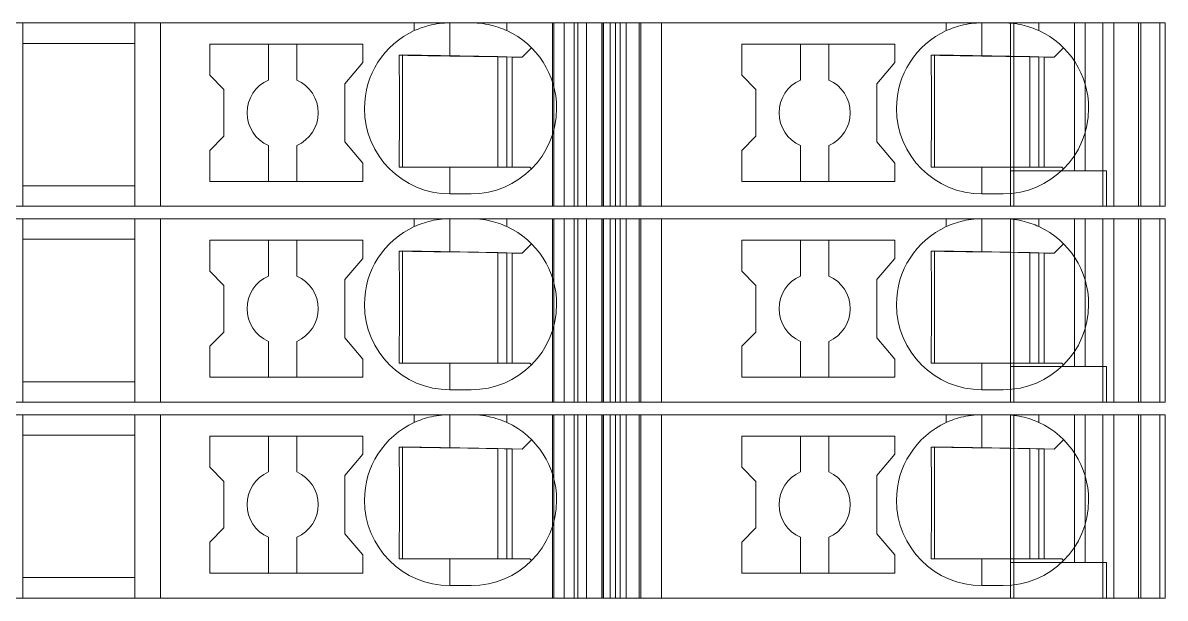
# Model space of a CAD drawing. Header units: millimetres. Extents: x 0 to 1680, y 0 to 1188.
# Drawn here: x 937.05 to 969.15, y 523.85 to 540 of the extents above; entities that cross this region are included whole.
import ezdxf
from ezdxf.enums import TextEntityAlignment as Align

# ---------------------------------------------------------------- set-up
doc = ezdxf.new("R2010")
doc.units = ezdxf.units.MM
for name, color, linetype, lineweight in [('EPLAN309', 5, 'Continuous', 5), ('EPLAN493', 5, 'Continuous', 5), ('MAIN-1', 7, 'Continuous', 5), ('MAIN-2', 7, 'Continuous', 5)]:
    doc.layers.add(name, color=color, linetype=linetype, lineweight=lineweight)
doc.styles.add('Tahoma', font='')
doc.styles.get('Tahoma').set_extended_font_data('Tahoma')

# ---------------------------------------------------------------- blocks, each defined once
blk = doc.blocks.new('EPLSYM_LibrarySPECIAL_Symbol12_Variant0_Placement8_15')
at = {"layer": 'EPLAN309', "lineweight": 13, "ltscale": 16}
blk.add_lwpolyline([(0, -5.15), (68.15, -5.15), (68.15, 0), (0, 0)], close=True, dxfattribs=at)
at = {"layer": 'EPLAN493', "color": 5, "style": 'Tahoma'}
blk.add_attdef('17_20450', text='', height=2.3478, dxfattribs=at).set_placement((0, -21.83478), align=Align.MIDDLE_RIGHT)
blk = doc.blocks.new('EPLSYM_LibrarySPECIAL_Symbol12_Variant0_Placement8_16')
at = {"layer": 'EPLAN309', "lineweight": 13, "ltscale": 16}
blk.add_lwpolyline([(0, -5.15), (68.15, -5.15), (68.15, 0), (0, 0)], close=True, dxfattribs=at)
at = {"layer": 'EPLAN493', "color": 5, "style": 'Tahoma'}
blk.add_attdef('17_20450', text='', height=2.3478, dxfattribs=at).set_placement((0, -21.83478), align=Align.MIDDLE_RIGHT)
blk = doc.blocks.new('EPLSYM_LibrarySPECIAL_Symbol12_Variant0_Placement8_17')
at = {"layer": 'EPLAN309', "lineweight": 13, "ltscale": 16}
blk.add_lwpolyline([(0, -5.15), (68.15, -5.15), (68.15, 0), (0, 0)], close=True, dxfattribs=at)
at = {"layer": 'EPLAN493', "color": 5, "style": 'Tahoma'}
blk.add_attdef('17_20450', text='', height=2.3478, dxfattribs=at).set_placement((0, -21.83478), align=Align.MIDDLE_RIGHT)

msp = doc.modelspace()

# ---------------------------------------------------------------- linework, layer by layer
at = {"layer": 'MAIN-1'}
for p, q in [((937.05, 540), (940.2, 540)), ((937.05, 540), (937.05, 534.85)), ((940.919, 540), (940.2, 540)), ((940.2, 534.85), (940.2, 540)), ((948.05, 540), (940.919, 540)), ((940.919, 540), (940.919, 534.85)), ((948.05, 540), (949.05, 540)), ((948.05, 539.782), (948.05, 540)), ((948.463, 539.927), (948.397, 539.909)), ((948.531, 539.943), (948.463, 539.927)), ((948.601, 539.958), (948.531, 539.943)), ((948.673, 539.97), (948.601, 539.958)), ((948.746, 539.981), (948.673, 539.97)), ((948.821, 539.989), (948.746, 539.981)), ((948.897, 539.995), (948.821, 539.989)), ((948.973, 539.999), (948.897, 539.995)), ((949.05, 540), (948.973, 539.999)), ((949.05, 539.068), (949.05, 540)), ((949.05, 540), (949.65, 540)), ((949.65, 540), (949.732, 539.999)), ((950.65, 540), (949.65, 540)), ((949.732, 539.999), (949.814, 539.994)), ((949.814, 539.994), (949.896, 539.987)), ((949.896, 539.987), (949.975, 539.978)), ((949.975, 539.978), (950.053, 539.966)), ((950.053, 539.966), (950.13, 539.952)), ((950.13, 539.952), (950.204, 539.935)), ((950.204, 539.935), (950.275, 539.917)), ((950.65, 540), (953.704, 540)), ((950.65, 539.782), (950.65, 540)), ((953.832, 540), (953.704, 540)), ((953.704, 534.85), (953.704, 540)), ((953.832, 540), (954.367, 540)), ((953.832, 534.85), (953.832, 540)), ((955, 540), (954.367, 540)), ((954.367, 534.85), (954.367, 540)), ((955, 540), (963, 540)), ((955, 534.85), (955, 540)), ((963, 540), (964, 540)), ((963, 539.782), (963, 540)), ((963.413, 539.927), (963.347, 539.909)), ((963.481, 539.943), (963.413, 539.927)), ((963.551, 539.958), (963.481, 539.943)), ((963.622, 539.97), (963.551, 539.958)), ((963.696, 539.981), (963.622, 539.97)), ((963.771, 539.989), (963.696, 539.981)), ((963.847, 539.995), (963.771, 539.989)), ((963.923, 539.999), (963.847, 539.995)), ((964, 540), (963.923, 539.999)), ((964, 539.068), (964, 540)), ((964, 540), (964.6, 540)), ((964.6, 540), (964.677, 539.999)), ((965.6, 540), (964.6, 540)), ((964.677, 539.999), (964.753, 539.995)), ((964.753, 539.995), (964.829, 539.989)), ((964.829, 539.989), (964.904, 539.981)), ((964.904, 539.981), (964.978, 539.97)), ((964.978, 539.97), (965.049, 539.958)), ((965.049, 539.958), (965.119, 539.943)), ((965.119, 539.943), (965.187, 539.927)), ((965.187, 539.927), (965.253, 539.909)), ((965.6, 540), (969, 540)), ((965.6, 539.782), (965.6, 540)), ((969, 534.85), (969, 540)), ((948.102, 539.805), (948.05, 539.782)), ((948.156, 539.827), (948.102, 539.805)), ((948.213, 539.849), (948.156, 539.827)), ((948.272, 539.87), (948.213, 539.849)), ((948.333, 539.89), (948.272, 539.87)), ((948.397, 539.909), (948.333, 539.89)), ((950.275, 539.917), (950.345, 539.897)), ((950.345, 539.897), (950.411, 539.876)), ((950.411, 539.876), (950.475, 539.854)), ((950.475, 539.854), (950.536, 539.831)), ((950.536, 539.831), (950.594, 539.806)), ((950.594, 539.806), (950.65, 539.782)), ((963.052, 539.805), (963, 539.782)), ((963.106, 539.827), (963.052, 539.805)), ((963.163, 539.849), (963.106, 539.827)), ((963.222, 539.87), (963.163, 539.849)), ((963.283, 539.89), (963.222, 539.87)), ((963.347, 539.909), (963.283, 539.89)), ((965.253, 539.909), (965.317, 539.89)), ((965.317, 539.89), (965.378, 539.87)), ((965.378, 539.87), (965.437, 539.849)), ((965.437, 539.849), (965.494, 539.827)), ((965.494, 539.827), (965.548, 539.805)), ((965.548, 539.805), (965.6, 539.782)), ((937.05, 539.425), (940.2, 539.425)), ((942.3, 539.4), (942.3, 538.529)), ((942.3, 539.4), (946.6, 539.4)), ((943.95, 539.4), (943.95, 538.392)), ((944.75, 538.392), (944.75, 539.4)), ((946.6, 538.889), (946.6, 539.4)), ((951.083, 539.033), (951.347, 539.297)), ((957.25, 539.4), (957.25, 538.529)), ((957.25, 539.4), (961.55, 539.4)), ((958.9, 539.4), (958.9, 538.392)), ((959.7, 538.392), (959.7, 539.4)), ((961.55, 538.889), (961.55, 539.4)), ((966.033, 539.033), (966.297, 539.297)), ((947.624, 539.092), (947.625, 539.022)), ((947.685, 539.091), (947.624, 539.092)), ((947.625, 539.022), (947.625, 538.95)), ((947.746, 539.09), (947.685, 539.091)), ((947.721, 539.091), (947.721, 535.95)), ((947.809, 539.089), (947.746, 539.09)), ((947.873, 539.088), (947.809, 539.089)), ((947.937, 539.087), (947.873, 539.088)), ((948.003, 539.086), (947.937, 539.087)), ((948.071, 539.085), (948.003, 539.086)), ((948.14, 539.084), (948.071, 539.085)), ((948.21, 539.082), (948.14, 539.084)), ((948.283, 539.081), (948.21, 539.082)), ((948.358, 539.08), (948.283, 539.081)), ((948.435, 539.079), (948.358, 539.08)), ((948.514, 539.077), (948.435, 539.079)), ((948.597, 539.076), (948.514, 539.077)), ((948.682, 539.075), (948.597, 539.076)), ((948.771, 539.073), (948.682, 539.075)), ((948.862, 539.071), (948.771, 539.073)), ((948.955, 539.07), (948.862, 539.071)), ((949.05, 539.068), (948.955, 539.07)), ((949.05, 539.068), (951.083, 539.033)), ((950.4, 539.045), (950.4, 535.95)), ((950.65, 535.95), (950.65, 539.04)), ((950.8, 539.038), (950.8, 535.95)), ((962.574, 539.092), (962.574, 539.022)), ((962.635, 539.091), (962.574, 539.092)), ((962.574, 539.022), (962.575, 538.95)), ((962.696, 539.09), (962.635, 539.091)), ((962.671, 539.091), (962.671, 535.95)), ((962.759, 539.089), (962.696, 539.09)), ((962.822, 539.088), (962.759, 539.089)), ((962.887, 539.087), (962.822, 539.088)), ((962.953, 539.086), (962.887, 539.087)), ((963.021, 539.085), (962.953, 539.086)), ((963.09, 539.084), (963.021, 539.085)), ((963.16, 539.082), (963.09, 539.084)), ((963.233, 539.081), (963.16, 539.082)), ((963.307, 539.08), (963.233, 539.081)), ((963.385, 539.079), (963.307, 539.08)), ((963.464, 539.077), (963.385, 539.079)), ((963.547, 539.076), (963.464, 539.077)), ((963.632, 539.075), (963.547, 539.076)), ((963.72, 539.073), (963.632, 539.075)), ((963.812, 539.071), (963.72, 539.073)), ((963.905, 539.07), (963.812, 539.071)), ((964, 539.068), (963.905, 539.07)), ((964, 539.068), (966.033, 539.033)), ((965.35, 539.045), (965.35, 535.95)), ((965.6, 535.95), (965.6, 539.04)), ((965.75, 539.038), (965.75, 535.95)), ((946.1, 538.293), (946.6, 538.889)), ((947.625, 538.95), (947.626, 538.877)), ((947.626, 538.877), (947.627, 538.803)), ((947.627, 538.803), (947.628, 538.727)), ((947.628, 538.727), (947.628, 538.649)), ((947.628, 538.649), (947.629, 538.57)), ((961.05, 538.293), (961.55, 538.889)), ((962.575, 538.95), (962.576, 538.877)), ((962.576, 538.877), (962.577, 538.803)), ((962.577, 538.803), (962.577, 538.727)), ((962.577, 538.727), (962.578, 538.649)), ((962.578, 538.649), (962.579, 538.57)), ((942.7, 538.129), (942.3, 538.529)), ((947.629, 538.57), (947.63, 538.488)), ((947.63, 538.488), (947.63, 538.404)), ((947.63, 538.404), (947.631, 538.317)), ((957.65, 538.129), (957.25, 538.529)), ((962.579, 538.57), (962.58, 538.488)), ((962.58, 538.488), (962.58, 538.404)), ((962.58, 538.404), (962.581, 538.317)), ((942.7, 538.129), (942.7, 536.821)), ((946.1, 538.293), (946.1, 536.657)), ((947.631, 538.317), (947.631, 538.226)), ((947.631, 538.226), (947.632, 538.132)), ((947.632, 538.132), (947.633, 538.034)), ((947.633, 538.034), (947.633, 537.931)), ((957.65, 538.129), (957.65, 536.821)), ((961.05, 538.293), (961.05, 536.657)), ((962.581, 538.317), (962.581, 538.226)), ((962.581, 538.226), (962.582, 538.132)), ((962.582, 538.132), (962.582, 538.034)), ((962.582, 538.034), (962.583, 537.931)), ((947.633, 537.931), (947.633, 537.824)), ((947.633, 537.824), (947.633, 537.713)), ((947.633, 537.713), (947.634, 537.6)), ((962.583, 537.931), (962.583, 537.824)), ((962.583, 537.824), (962.583, 537.713)), ((962.583, 537.713), (962.583, 537.6)), ((947.634, 537.6), (947.633, 537.479)), ((947.633, 537.479), (947.633, 537.361)), ((947.633, 537.361), (947.633, 537.247)), ((962.583, 537.6), (962.583, 537.479)), ((962.583, 537.479), (962.583, 537.361)), ((962.583, 537.361), (962.583, 537.247)), ((947.632, 537.034), (947.631, 536.934)), ((947.633, 537.247), (947.632, 537.138)), ((947.632, 537.138), (947.632, 537.034)), ((962.582, 537.034), (962.581, 536.934)), ((962.583, 537.247), (962.582, 537.138)), ((962.582, 537.138), (962.582, 537.034)), ((942.7, 536.821), (942.3, 536.421)), ((947.63, 536.748), (947.629, 536.659)), ((947.631, 536.839), (947.63, 536.748)), ((947.631, 536.934), (947.631, 536.839)), ((957.65, 536.821), (957.25, 536.421)), ((962.58, 536.748), (962.579, 536.659)), ((962.581, 536.839), (962.58, 536.748)), ((962.581, 536.934), (962.581, 536.839)), ((942.3, 536.421), (942.3, 535.55)), ((943.95, 536.558), (943.95, 535.55)), ((944.75, 536.558), (944.75, 535.55)), ((946.1, 536.657), (946.6, 536.061)), ((947.627, 536.408), (947.626, 536.329)), ((947.628, 536.49), (947.627, 536.408)), ((947.629, 536.659), (947.628, 536.573)), ((947.628, 536.573), (947.628, 536.49)), ((957.25, 536.421), (957.25, 535.55)), ((958.9, 536.558), (958.9, 535.55)), ((959.7, 536.558), (959.7, 535.55)), ((961.05, 536.657), (961.55, 536.061)), ((962.577, 536.408), (962.576, 536.329)), ((962.578, 536.49), (962.577, 536.408)), ((962.579, 536.659), (962.578, 536.573)), ((962.578, 536.573), (962.578, 536.49)), ((947.624, 536.098), (947.623, 536.024)), ((947.625, 536.25), (947.624, 536.174)), ((947.624, 536.174), (947.624, 536.098)), ((947.626, 536.329), (947.625, 536.25)), ((962.574, 536.098), (962.573, 536.024)), ((962.575, 536.25), (962.574, 536.174)), ((962.574, 536.174), (962.574, 536.098)), ((962.576, 536.329), (962.575, 536.25)), ((946.6, 535.55), (946.6, 536.061)), ((947.623, 536.024), (947.622, 535.95)), ((947.622, 535.95), (947.683, 535.95)), ((947.683, 535.95), (947.746, 535.95)), ((947.746, 535.95), (947.809, 535.95)), ((947.809, 535.95), (947.873, 535.95)), ((947.873, 535.95), (947.939, 535.95)), ((947.939, 535.95), (948.005, 535.95)), ((948.005, 535.95), (948.074, 535.95)), ((948.074, 535.95), (948.144, 535.95)), ((948.144, 535.95), (948.215, 535.95)), ((948.215, 535.95), (948.289, 535.95)), ((948.289, 535.95), (948.364, 535.95)), ((948.364, 535.95), (948.442, 535.95)), ((948.442, 535.95), (948.522, 535.95)), ((948.522, 535.95), (948.605, 535.95)), ((948.605, 535.95), (948.69, 535.95)), ((948.69, 535.95), (948.778, 535.95)), ((948.778, 535.95), (948.867, 535.95)), ((948.867, 535.95), (948.958, 535.95)), ((948.958, 535.95), (949.05, 535.95)), ((949.05, 535.95), (951.3, 535.95)), ((949.05, 535.95), (949.05, 535.2)), ((951.347, 535.903), (951.3, 535.95)), ((961.55, 535.55), (961.55, 536.061)), ((962.573, 536.024), (962.572, 535.95)), ((962.572, 535.95), (962.633, 535.95)), ((962.633, 535.95), (962.695, 535.95)), ((962.695, 535.95), (962.759, 535.95)), ((962.759, 535.95), (962.823, 535.95)), ((962.823, 535.95), (962.889, 535.95)), ((962.889, 535.95), (962.955, 535.95)), ((962.955, 535.95), (963.024, 535.95)), ((963.024, 535.95), (963.093, 535.95)), ((963.093, 535.95), (963.165, 535.95)), ((963.165, 535.95), (963.239, 535.95)), ((963.239, 535.95), (963.314, 535.95)), ((963.314, 535.95), (963.392, 535.95)), ((963.392, 535.95), (963.472, 535.95)), ((963.472, 535.95), (963.555, 535.95)), ((963.555, 535.95), (963.64, 535.95)), ((963.64, 535.95), (963.727, 535.95)), ((963.727, 535.95), (963.817, 535.95)), ((963.817, 535.95), (963.908, 535.95)), ((963.908, 535.95), (964, 535.95)), ((964, 535.95), (964, 535.2)), ((964, 535.95), (966.25, 535.95)), ((966.297, 535.903), (966.25, 535.95)), ((946.6, 535.55), (942.3, 535.55)), ((961.55, 535.55), (957.25, 535.55)), ((937.05, 535.425), (940.2, 535.425)), ((949.65, 535.2), (949.05, 535.2)), ((964.6, 535.2), (964, 535.2)), ((937.05, 534.85), (940.2, 534.85)), ((940.919, 534.85), (940.2, 534.85)), ((940.919, 534.85), (953.704, 534.85)), ((952.544, 534.85), (952.544, 534.85)), ((952.65, 534.85), (952.65, 534.85)), ((953.832, 534.85), (953.704, 534.85)), ((953.832, 534.85), (954.367, 534.85)), ((955, 534.85), (954.367, 534.85)), ((955, 534.85), (969, 534.85)), ((967.5, 534.85), (967.5, 534.85)), ((937.05, 534.5), (940.2, 534.5)), ((937.05, 534.5), (937.05, 529.35)), ((940.919, 534.5), (940.2, 534.5)), ((940.2, 529.35), (940.2, 534.5)), ((948.05, 534.5), (940.919, 534.5)), ((940.919, 534.5), (940.919, 529.35)), ((948.05, 534.5), (949.05, 534.5)), ((948.05, 534.282), (948.05, 534.5)), ((948.673, 534.47), (948.601, 534.458)), ((948.746, 534.481), (948.673, 534.47)), ((948.821, 534.489), (948.746, 534.481)), ((948.897, 534.495), (948.821, 534.489)), ((948.973, 534.499), (948.897, 534.495)), ((949.05, 534.5), (948.973, 534.499)), ((949.05, 533.568), (949.05, 534.5)), ((949.05, 534.5), (949.65, 534.5)), ((949.65, 534.5), (949.732, 534.499)), ((950.65, 534.5), (949.65, 534.5)), ((949.732, 534.499), (949.814, 534.494)), ((949.814, 534.494), (949.896, 534.487)), ((949.896, 534.487), (949.975, 534.478)), ((949.975, 534.478), (950.053, 534.466)), ((950.053, 534.466), (950.13, 534.452)), ((950.65, 534.5), (953.704, 534.5)), ((950.65, 534.282), (950.65, 534.5)), ((953.832, 534.5), (953.704, 534.5)), ((953.704, 529.35), (953.704, 534.5)), ((953.832, 534.5), (954.367, 534.5)), ((953.832, 529.35), (953.832, 534.5)), ((955, 534.5), (954.367, 534.5)), ((954.367, 529.35), (954.367, 534.5)), ((955, 534.5), (963, 534.5)), ((955, 529.35), (955, 534.5)), ((963, 534.5), (964, 534.5)), ((963, 534.282), (963, 534.5)), ((963.622, 534.47), (963.551, 534.458)), ((963.696, 534.481), (963.622, 534.47)), ((963.771, 534.489), (963.696, 534.481)), ((963.847, 534.495), (963.771, 534.489)), ((963.923, 534.499), (963.847, 534.495)), ((964, 534.5), (963.923, 534.499)), ((964, 533.568), (964, 534.5)), ((964, 534.5), (964.6, 534.5)), ((964.6, 534.5), (964.677, 534.499)), ((965.6, 534.5), (964.6, 534.5)), ((964.677, 534.499), (964.753, 534.495)), ((964.753, 534.495), (964.829, 534.489)), ((964.829, 534.489), (964.904, 534.481)), ((964.904, 534.481), (964.978, 534.47)), ((964.978, 534.47), (965.049, 534.458)), ((965.6, 534.5), (969, 534.5)), ((965.6, 534.282), (965.6, 534.5)), ((969, 529.35), (969, 534.5)), ((948.102, 534.305), (948.05, 534.282)), ((948.156, 534.327), (948.102, 534.305)), ((948.213, 534.349), (948.156, 534.327)), ((948.272, 534.37), (948.213, 534.349)), ((948.333, 534.39), (948.272, 534.37)), ((948.397, 534.409), (948.333, 534.39)), ((948.463, 534.427), (948.397, 534.409)), ((948.531, 534.443), (948.463, 534.427)), ((948.601, 534.458), (948.531, 534.443)), ((950.13, 534.452), (950.204, 534.435)), ((950.204, 534.435), (950.275, 534.417)), ((950.275, 534.417), (950.345, 534.397)), ((950.345, 534.397), (950.411, 534.376)), ((950.411, 534.376), (950.475, 534.354)), ((950.475, 534.354), (950.536, 534.331)), ((950.536, 534.331), (950.594, 534.306)), ((950.594, 534.306), (950.65, 534.282)), ((963.052, 534.305), (963, 534.282)), ((963.106, 534.327), (963.052, 534.305)), ((963.163, 534.349), (963.106, 534.327)), ((963.222, 534.37), (963.163, 534.349)), ((963.283, 534.39), (963.222, 534.37)), ((963.347, 534.409), (963.283, 534.39)), ((963.413, 534.427), (963.347, 534.409)), ((963.481, 534.443), (963.413, 534.427)), ((963.551, 534.458), (963.481, 534.443)), ((965.049, 534.458), (965.119, 534.443)), ((965.119, 534.443), (965.187, 534.427)), ((965.187, 534.427), (965.253, 534.409)), ((965.253, 534.409), (965.317, 534.39)), ((965.317, 534.39), (965.378, 534.37)), ((965.378, 534.37), (965.437, 534.349)), ((965.437, 534.349), (965.494, 534.327)), ((965.494, 534.327), (965.548, 534.305)), ((965.548, 534.305), (965.6, 534.282)), ((937.05, 533.925), (940.2, 533.925)), ((942.3, 533.9), (942.3, 533.029)), ((942.3, 533.9), (946.6, 533.9)), ((943.95, 533.9), (943.95, 532.892)), ((944.75, 532.892), (944.75, 533.9)), ((946.6, 533.389), (946.6, 533.9)), ((957.25, 533.9), (957.25, 533.029)), ((957.25, 533.9), (961.55, 533.9)), ((958.9, 533.9), (958.9, 532.892)), ((959.7, 532.892), (959.7, 533.9)), ((961.55, 533.389), (961.55, 533.9)), ((947.624, 533.592), (947.625, 533.522)), ((947.685, 533.591), (947.624, 533.592)), ((947.625, 533.522), (947.625, 533.45)), ((947.746, 533.59), (947.685, 533.591)), ((947.721, 533.591), (947.721, 530.45)), ((947.809, 533.589), (947.746, 533.59)), ((947.873, 533.588), (947.809, 533.589)), ((947.937, 533.587), (947.873, 533.588)), ((948.003, 533.586), (947.937, 533.587)), ((948.071, 533.585), (948.003, 533.586)), ((948.14, 533.584), (948.071, 533.585)), ((948.21, 533.582), (948.14, 533.584)), ((948.283, 533.581), (948.21, 533.582)), ((948.358, 533.58), (948.283, 533.581)), ((948.435, 533.579), (948.358, 533.58)), ((948.514, 533.577), (948.435, 533.579)), ((948.597, 533.576), (948.514, 533.577)), ((948.682, 533.575), (948.597, 533.576)), ((948.771, 533.573), (948.682, 533.575)), ((948.862, 533.571), (948.771, 533.573)), ((948.955, 533.57), (948.862, 533.571)), ((949.05, 533.568), (948.955, 533.57)), ((949.05, 533.568), (951.083, 533.533)), ((950.4, 533.545), (950.4, 530.45)), ((950.65, 530.45), (950.65, 533.54)), ((950.8, 533.538), (950.8, 530.45)), ((951.083, 533.533), (951.347, 533.797)), ((962.574, 533.592), (962.574, 533.522)), ((962.635, 533.591), (962.574, 533.592)), ((962.574, 533.522), (962.575, 533.45)), ((962.696, 533.59), (962.635, 533.591)), ((962.671, 533.591), (962.671, 530.45)), ((962.759, 533.589), (962.696, 533.59)), ((962.822, 533.588), (962.759, 533.589)), ((962.887, 533.587), (962.822, 533.588)), ((962.953, 533.586), (962.887, 533.587)), ((963.021, 533.585), (962.953, 533.586)), ((963.09, 533.584), (963.021, 533.585)), ((963.16, 533.582), (963.09, 533.584)), ((963.233, 533.581), (963.16, 533.582)), ((963.307, 533.58), (963.233, 533.581)), ((963.385, 533.579), (963.307, 533.58)), ((963.464, 533.577), (963.385, 533.579)), ((963.547, 533.576), (963.464, 533.577)), ((963.632, 533.575), (963.547, 533.576)), ((963.72, 533.573), (963.632, 533.575)), ((963.812, 533.571), (963.72, 533.573)), ((963.905, 533.57), (963.812, 533.571)), ((964, 533.568), (963.905, 533.57)), ((964, 533.568), (966.033, 533.533)), ((965.35, 533.545), (965.35, 530.45)), ((965.6, 530.45), (965.6, 533.54)), ((965.75, 533.538), (965.75, 530.45)), ((966.033, 533.533), (966.297, 533.797)), ((946.1, 532.793), (946.6, 533.389)), ((947.625, 533.45), (947.626, 533.377)), ((947.626, 533.377), (947.627, 533.303)), ((947.627, 533.303), (947.628, 533.227)), ((947.628, 533.227), (947.628, 533.149)), ((961.05, 532.793), (961.55, 533.389)), ((962.575, 533.45), (962.576, 533.377)), ((962.576, 533.377), (962.577, 533.303)), ((962.577, 533.303), (962.577, 533.227)), ((962.577, 533.227), (962.578, 533.149)), ((942.7, 532.629), (942.3, 533.029)), ((947.628, 533.149), (947.629, 533.07)), ((947.629, 533.07), (947.63, 532.988)), ((947.63, 532.988), (947.63, 532.904)), ((947.63, 532.904), (947.631, 532.817)), ((957.65, 532.629), (957.25, 533.029)), ((962.578, 533.149), (962.579, 533.07)), ((962.579, 533.07), (962.58, 532.988)), ((962.58, 532.988), (962.58, 532.904)), ((962.58, 532.904), (962.581, 532.817)), ((942.7, 532.629), (942.7, 531.321)), ((946.1, 532.793), (946.1, 531.157)), ((947.631, 532.817), (947.631, 532.726)), ((947.631, 532.726), (947.632, 532.632)), ((947.632, 532.632), (947.633, 532.534)), ((957.65, 532.629), (957.65, 531.321)), ((961.05, 532.793), (961.05, 531.157)), ((962.581, 532.817), (962.581, 532.726)), ((962.581, 532.726), (962.582, 532.632)), ((962.582, 532.632), (962.582, 532.534)), ((947.633, 532.534), (947.633, 532.431)), ((947.633, 532.431), (947.633, 532.324)), ((947.633, 532.324), (947.633, 532.213)), ((962.582, 532.534), (962.583, 532.431)), ((962.583, 532.431), (962.583, 532.324)), ((962.583, 532.324), (962.583, 532.213)), ((947.633, 532.213), (947.634, 532.1)), ((947.634, 532.1), (947.633, 531.979)), ((947.633, 531.979), (947.633, 531.861)), ((962.583, 532.213), (962.583, 532.1)), ((962.583, 532.1), (962.583, 531.979)), ((962.583, 531.979), (962.583, 531.861)), ((947.633, 531.747), (947.632, 531.638)), ((947.632, 531.638), (947.632, 531.534)), ((947.633, 531.861), (947.633, 531.747)), ((962.583, 531.747), (962.582, 531.638)), ((962.582, 531.638), (962.582, 531.534)), ((962.583, 531.861), (962.583, 531.747)), ((942.7, 531.321), (942.3, 530.921)), ((947.631, 531.339), (947.63, 531.248)), ((947.632, 531.534), (947.631, 531.434)), ((947.631, 531.434), (947.631, 531.339)), ((957.65, 531.321), (957.25, 530.921)), ((962.581, 531.339), (962.58, 531.248)), ((962.582, 531.534), (962.581, 531.434)), ((962.581, 531.434), (962.581, 531.339)), ((943.95, 531.058), (943.95, 530.05)), ((944.75, 531.058), (944.75, 530.05)), ((946.1, 531.157), (946.6, 530.561)), ((947.628, 530.99), (947.627, 530.908)), ((947.629, 531.159), (947.628, 531.073)), ((947.628, 531.073), (947.628, 530.99)), ((947.63, 531.248), (947.629, 531.159)), ((958.9, 531.058), (958.9, 530.05)), ((959.7, 531.058), (959.7, 530.05)), ((961.05, 531.157), (961.55, 530.561)), ((962.578, 530.99), (962.577, 530.908)), ((962.579, 531.159), (962.578, 531.073)), ((962.578, 531.073), (962.578, 530.99)), ((962.58, 531.248), (962.579, 531.159)), ((942.3, 530.921), (942.3, 530.05)), ((947.625, 530.75), (947.624, 530.674)), ((947.624, 530.674), (947.624, 530.598)), ((947.626, 530.829), (947.625, 530.75)), ((947.627, 530.908), (947.626, 530.829)), ((957.25, 530.921), (957.25, 530.05)), ((962.575, 530.75), (962.574, 530.674)), ((962.574, 530.674), (962.574, 530.598)), ((962.576, 530.829), (962.575, 530.75)), ((962.577, 530.908), (962.576, 530.829)), ((946.6, 530.05), (946.6, 530.561)), ((947.623, 530.524), (947.622, 530.45)), ((947.622, 530.45), (947.683, 530.45)), ((947.624, 530.598), (947.623, 530.524)), ((947.683, 530.45), (947.746, 530.45)), ((947.746, 530.45), (947.809, 530.45)), ((947.809, 530.45), (947.873, 530.45)), ((947.873, 530.45), (947.939, 530.45)), ((947.939, 530.45), (948.005, 530.45)), ((948.005, 530.45), (948.074, 530.45)), ((948.074, 530.45), (948.144, 530.45)), ((948.144, 530.45), (948.215, 530.45)), ((948.215, 530.45), (948.289, 530.45)), ((948.289, 530.45), (948.364, 530.45)), ((948.364, 530.45), (948.442, 530.45)), ((948.442, 530.45), (948.522, 530.45)), ((948.522, 530.45), (948.605, 530.45)), ((948.605, 530.45), (948.69, 530.45)), ((948.69, 530.45), (948.778, 530.45)), ((948.778, 530.45), (948.867, 530.45)), ((948.867, 530.45), (948.958, 530.45)), ((948.958, 530.45), (949.05, 530.45)), ((949.05, 530.45), (951.3, 530.45)), ((949.05, 530.45), (949.05, 529.7)), ((951.347, 530.403), (951.3, 530.45)), ((961.55, 530.05), (961.55, 530.561)), ((962.573, 530.524), (962.572, 530.45)), ((962.572, 530.45), (962.633, 530.45)), ((962.574, 530.598), (962.573, 530.524)), ((962.633, 530.45), (962.695, 530.45)), ((962.695, 530.45), (962.759, 530.45)), ((962.759, 530.45), (962.823, 530.45)), ((962.823, 530.45), (962.889, 530.45)), ((962.889, 530.45), (962.955, 530.45)), ((962.955, 530.45), (963.024, 530.45)), ((963.024, 530.45), (963.093, 530.45)), ((963.093, 530.45), (963.165, 530.45)), ((963.165, 530.45), (963.239, 530.45)), ((963.239, 530.45), (963.314, 530.45)), ((963.314, 530.45), (963.392, 530.45)), ((963.392, 530.45), (963.472, 530.45)), ((963.472, 530.45), (963.555, 530.45)), ((963.555, 530.45), (963.64, 530.45)), ((963.64, 530.45), (963.727, 530.45)), ((963.727, 530.45), (963.817, 530.45)), ((963.817, 530.45), (963.908, 530.45)), ((963.908, 530.45), (964, 530.45)), ((964, 530.45), (964, 529.7)), ((964, 530.45), (966.25, 530.45)), ((966.297, 530.403), (966.25, 530.45)), ((946.6, 530.05), (942.3, 530.05)), ((961.55, 530.05), (957.25, 530.05)), ((937.05, 529.925), (940.2, 529.925)), ((949.65, 529.7), (949.05, 529.7)), ((964.6, 529.7), (964, 529.7)), ((937.05, 529.35), (940.2, 529.35)), ((940.919, 529.35), (940.2, 529.35)), ((940.919, 529.35), (953.704, 529.35)), ((952.544, 529.35), (952.544, 529.35)), ((952.65, 529.35), (952.65, 529.35)), ((953.832, 529.35), (953.704, 529.35)), ((953.832, 529.35), (954.367, 529.35)), ((955, 529.35), (954.367, 529.35)), ((955, 529.35), (969, 529.35)), ((967.5, 529.35), (967.5, 529.35)), ((937.05, 529), (940.2, 529)), ((937.05, 529), (937.05, 523.85)), ((940.919, 529), (940.2, 529)), ((940.2, 523.85), (940.2, 529)), ((948.05, 529), (940.919, 529)), ((940.919, 529), (940.919, 523.85)), ((948.05, 529), (949.05, 529)), ((948.05, 528.782), (948.05, 529)), ((948.102, 528.805), (948.05, 528.782)), ((948.156, 528.827), (948.102, 528.805)), ((948.213, 528.849), (948.156, 528.827)), ((948.272, 528.87), (948.213, 528.849)), ((948.333, 528.89), (948.272, 528.87)), ((948.397, 528.909), (948.333, 528.89)), ((948.463, 528.927), (948.397, 528.909)), ((948.531, 528.943), (948.463, 528.927)), ((948.601, 528.958), (948.531, 528.943)), ((948.673, 528.97), (948.601, 528.958)), ((948.746, 528.981), (948.673, 528.97)), ((948.821, 528.989), (948.746, 528.981)), ((948.897, 528.995), (948.821, 528.989)), ((948.973, 528.999), (948.897, 528.995)), ((949.05, 529), (948.973, 528.999)), ((949.05, 528.068), (949.05, 529)), ((949.05, 529), (949.65, 529)), ((949.65, 529), (949.732, 528.999)), ((950.65, 529), (949.65, 529)), ((949.732, 528.999), (949.814, 528.994)), ((949.814, 528.994), (949.896, 528.987)), ((949.896, 528.987), (949.975, 528.978)), ((949.975, 528.978), (950.053, 528.966)), ((950.053, 528.966), (950.13, 528.952)), ((950.13, 528.952), (950.204, 528.935)), ((950.204, 528.935), (950.275, 528.917)), ((950.275, 528.917), (950.345, 528.897)), ((950.345, 528.897), (950.411, 528.876)), ((950.411, 528.876), (950.475, 528.854)), ((950.475, 528.854), (950.536, 528.831)), ((950.536, 528.831), (950.594, 528.806)), ((950.594, 528.806), (950.65, 528.782)), ((950.65, 529), (953.704, 529)), ((950.65, 528.782), (950.65, 529)), ((953.832, 529), (953.704, 529)), ((953.704, 523.85), (953.704, 529)), ((953.832, 529), (954.367, 529)), ((953.832, 523.85), (953.832, 529)), ((955, 529), (954.367, 529)), ((954.367, 523.85), (954.367, 529)), ((955, 529), (963, 529)), ((955, 523.85), (955, 529)), ((963, 529), (964, 529)), ((963, 528.782), (963, 529)), ((963.052, 528.805), (963, 528.782)), ((963.106, 528.827), (963.052, 528.805)), ((963.163, 528.849), (963.106, 528.827)), ((963.222, 528.87), (963.163, 528.849)), ((963.283, 528.89), (963.222, 528.87)), ((963.347, 528.909), (963.283, 528.89)), ((963.413, 528.927), (963.347, 528.909)), ((963.481, 528.943), (963.413, 528.927)), ((963.551, 528.958), (963.481, 528.943)), ((963.622, 528.97), (963.551, 528.958)), ((963.696, 528.981), (963.622, 528.97)), ((963.771, 528.989), (963.696, 528.981)), ((963.847, 528.995), (963.771, 528.989)), ((963.923, 528.999), (963.847, 528.995)), ((964, 529), (963.923, 528.999)), ((964, 528.068), (964, 529)), ((964, 529), (964.6, 529)), ((964.6, 529), (964.677, 528.999)), ((965.6, 529), (964.6, 529)), ((964.677, 528.999), (964.753, 528.995)), ((964.753, 528.995), (964.829, 528.989)), ((964.829, 528.989), (964.904, 528.981)), ((964.904, 528.981), (964.978, 528.97)), ((964.978, 528.97), (965.049, 528.958)), ((965.049, 528.958), (965.119, 528.943)), ((965.119, 528.943), (965.187, 528.927)), ((965.187, 528.927), (965.253, 528.909)), ((965.253, 528.909), (965.317, 528.89)), ((965.317, 528.89), (965.378, 528.87)), ((965.378, 528.87), (965.437, 528.849)), ((965.437, 528.849), (965.494, 528.827)), ((965.494, 528.827), (965.548, 528.805)), ((965.548, 528.805), (965.6, 528.782)), ((965.6, 529), (969, 529)), ((965.6, 528.782), (965.6, 529)), ((969, 523.85), (969, 529)), ((937.05, 528.425), (940.2, 528.425)), ((942.3, 528.4), (942.3, 527.529)), ((942.3, 528.4), (946.6, 528.4)), ((943.95, 528.4), (943.95, 527.392)), ((944.75, 527.392), (944.75, 528.4)), ((946.6, 527.889), (946.6, 528.4)), ((957.25, 528.4), (957.25, 527.529)), ((957.25, 528.4), (961.55, 528.4)), ((958.9, 528.4), (958.9, 527.392)), ((959.7, 527.392), (959.7, 528.4)), ((961.55, 527.889), (961.55, 528.4)), ((947.624, 528.092), (947.625, 528.022)), ((947.685, 528.091), (947.624, 528.092)), ((947.746, 528.09), (947.685, 528.091)), ((947.721, 528.091), (947.721, 524.95)), ((947.809, 528.089), (947.746, 528.09)), ((947.873, 528.088), (947.809, 528.089)), ((947.937, 528.087), (947.873, 528.088)), ((948.003, 528.086), (947.937, 528.087)), ((948.071, 528.085), (948.003, 528.086)), ((948.14, 528.084), (948.071, 528.085)), ((948.21, 528.082), (948.14, 528.084)), ((948.283, 528.081), (948.21, 528.082)), ((948.358, 528.08), (948.283, 528.081)), ((948.435, 528.079), (948.358, 528.08)), ((948.514, 528.077), (948.435, 528.079)), ((948.597, 528.076), (948.514, 528.077)), ((948.682, 528.075), (948.597, 528.076)), ((948.771, 528.073), (948.682, 528.075)), ((948.862, 528.071), (948.771, 528.073)), ((948.955, 528.07), (948.862, 528.071)), ((949.05, 528.068), (948.955, 528.07)), ((949.05, 528.068), (951.083, 528.033)), ((951.083, 528.033), (951.347, 528.297)), ((962.574, 528.092), (962.574, 528.022)), ((962.635, 528.091), (962.574, 528.092)), ((962.696, 528.09), (962.635, 528.091)), ((962.671, 528.091), (962.671, 524.95)), ((962.759, 528.089), (962.696, 528.09)), ((962.822, 528.088), (962.759, 528.089)), ((962.887, 528.087), (962.822, 528.088)), ((962.953, 528.086), (962.887, 528.087)), ((963.021, 528.085), (962.953, 528.086)), ((963.09, 528.084), (963.021, 528.085)), ((963.16, 528.082), (963.09, 528.084)), ((963.233, 528.081), (963.16, 528.082)), ((963.307, 528.08), (963.233, 528.081)), ((963.385, 528.079), (963.307, 528.08)), ((963.464, 528.077), (963.385, 528.079)), ((963.547, 528.076), (963.464, 528.077)), ((963.632, 528.075), (963.547, 528.076)), ((963.72, 528.073), (963.632, 528.075)), ((963.812, 528.071), (963.72, 528.073)), ((963.905, 528.07), (963.812, 528.071)), ((964, 528.068), (963.905, 528.07)), ((964, 528.068), (966.033, 528.033)), ((966.033, 528.033), (966.297, 528.297)), ((946.1, 527.293), (946.6, 527.889)), ((947.625, 528.022), (947.625, 527.95)), ((947.625, 527.95), (947.626, 527.877)), ((947.626, 527.877), (947.627, 527.803)), ((947.627, 527.803), (947.628, 527.727)), ((947.628, 527.727), (947.628, 527.649)), ((950.4, 528.045), (950.4, 524.95)), ((950.65, 524.95), (950.65, 528.04)), ((950.8, 528.038), (950.8, 524.95)), ((961.05, 527.293), (961.55, 527.889)), ((962.574, 528.022), (962.575, 527.95)), ((962.575, 527.95), (962.576, 527.877)), ((962.576, 527.877), (962.577, 527.803)), ((962.577, 527.803), (962.577, 527.727)), ((962.577, 527.727), (962.578, 527.649)), ((965.35, 528.045), (965.35, 524.95)), ((965.6, 524.95), (965.6, 528.04)), ((965.75, 528.038), (965.75, 524.95)), ((942.7, 527.129), (942.3, 527.529)), ((947.628, 527.649), (947.629, 527.57)), ((947.629, 527.57), (947.63, 527.488)), ((947.63, 527.488), (947.63, 527.404)), ((947.63, 527.404), (947.631, 527.317)), ((957.65, 527.129), (957.25, 527.529)), ((962.578, 527.649), (962.579, 527.57)), ((962.579, 527.57), (962.58, 527.488)), ((962.58, 527.488), (962.58, 527.404)), ((962.58, 527.404), (962.581, 527.317)), ((942.7, 527.129), (942.7, 525.821)), ((946.1, 527.293), (946.1, 525.657)), ((947.631, 527.317), (947.631, 527.226)), ((947.631, 527.226), (947.632, 527.132)), ((947.632, 527.132), (947.633, 527.034)), ((957.65, 527.129), (957.65, 525.821)), ((961.05, 527.293), (961.05, 525.657)), ((962.581, 527.317), (962.581, 527.226)), ((962.581, 527.226), (962.582, 527.132)), ((962.582, 527.132), (962.582, 527.034)), ((947.633, 527.034), (947.633, 526.931)), ((947.633, 526.931), (947.633, 526.824)), ((947.633, 526.824), (947.633, 526.713)), ((962.582, 527.034), (962.583, 526.931)), ((962.583, 526.931), (962.583, 526.824)), ((962.583, 526.824), (962.583, 526.713)), ((947.633, 526.713), (947.634, 526.6)), ((947.634, 526.6), (947.633, 526.479)), ((947.633, 526.479), (947.633, 526.361)), ((962.583, 526.713), (962.583, 526.6)), ((962.583, 526.6), (962.583, 526.479)), ((962.583, 526.479), (962.583, 526.361)), ((947.633, 526.247), (947.632, 526.138)), ((947.632, 526.138), (947.632, 526.034)), ((947.633, 526.361), (947.633, 526.247)), ((962.583, 526.247), (962.582, 526.138)), ((962.582, 526.138), (962.582, 526.034)), ((962.583, 526.361), (962.583, 526.247)), ((942.7, 525.821), (942.3, 525.421)), ((947.631, 525.839), (947.63, 525.748)), ((947.632, 526.034), (947.631, 525.934)), ((947.631, 525.934), (947.631, 525.839)), ((957.65, 525.821), (957.25, 525.421)), ((962.581, 525.839), (962.58, 525.748)), ((962.582, 526.034), (962.581, 525.934)), ((962.581, 525.934), (962.581, 525.839)), ((943.95, 525.558), (943.95, 524.55)), ((944.75, 525.558), (944.75, 524.55)), ((946.1, 525.657), (946.6, 525.061)), ((947.628, 525.49), (947.627, 525.408)), ((947.629, 525.659), (947.628, 525.573)), ((947.628, 525.573), (947.628, 525.49)), ((947.63, 525.748), (947.629, 525.659)), ((958.9, 525.558), (958.9, 524.55)), ((959.7, 525.558), (959.7, 524.55)), ((961.05, 525.657), (961.55, 525.061)), ((962.578, 525.49), (962.577, 525.408)), ((962.579, 525.659), (962.578, 525.573)), ((962.578, 525.573), (962.578, 525.49)), ((962.58, 525.748), (962.579, 525.659)), ((942.3, 525.421), (942.3, 524.55)), ((947.625, 525.25), (947.624, 525.174)), ((947.624, 525.174), (947.624, 525.098)), ((947.626, 525.329), (947.625, 525.25)), ((947.627, 525.408), (947.626, 525.329)), ((957.25, 525.421), (957.25, 524.55)), ((962.575, 525.25), (962.574, 525.174)), ((962.574, 525.174), (962.574, 525.098)), ((962.576, 525.329), (962.575, 525.25)), ((962.577, 525.408), (962.576, 525.329)), ((946.6, 524.55), (946.6, 525.061)), ((947.623, 525.024), (947.622, 524.95)), ((947.622, 524.95), (947.683, 524.95)), ((947.624, 525.098), (947.623, 525.024)), ((947.683, 524.95), (947.746, 524.95)), ((947.746, 524.95), (947.809, 524.95)), ((947.809, 524.95), (947.873, 524.95)), ((947.873, 524.95), (947.939, 524.95)), ((947.939, 524.95), (948.005, 524.95)), ((948.005, 524.95), (948.074, 524.95)), ((948.074, 524.95), (948.144, 524.95)), ((948.144, 524.95), (948.215, 524.95)), ((948.215, 524.95), (948.289, 524.95)), ((948.289, 524.95), (948.364, 524.95)), ((948.364, 524.95), (948.442, 524.95)), ((948.442, 524.95), (948.522, 524.95)), ((948.522, 524.95), (948.605, 524.95)), ((948.605, 524.95), (948.69, 524.95)), ((948.69, 524.95), (948.778, 524.95)), ((948.778, 524.95), (948.867, 524.95)), ((948.867, 524.95), (948.958, 524.95)), ((948.958, 524.95), (949.05, 524.95)), ((949.05, 524.95), (951.3, 524.95)), ((949.05, 524.95), (949.05, 524.2)), ((951.347, 524.903), (951.3, 524.95)), ((961.55, 524.55), (961.55, 525.061)), ((962.573, 525.024), (962.572, 524.95)), ((962.572, 524.95), (962.633, 524.95)), ((962.574, 525.098), (962.573, 525.024)), ((962.633, 524.95), (962.695, 524.95)), ((962.695, 524.95), (962.759, 524.95)), ((962.759, 524.95), (962.823, 524.95)), ((962.823, 524.95), (962.889, 524.95)), ((962.889, 524.95), (962.955, 524.95)), ((962.955, 524.95), (963.024, 524.95)), ((963.024, 524.95), (963.093, 524.95)), ((963.093, 524.95), (963.165, 524.95)), ((963.165, 524.95), (963.239, 524.95)), ((963.239, 524.95), (963.314, 524.95)), ((963.314, 524.95), (963.392, 524.95)), ((963.392, 524.95), (963.472, 524.95)), ((963.472, 524.95), (963.555, 524.95)), ((963.555, 524.95), (963.64, 524.95)), ((963.64, 524.95), (963.727, 524.95)), ((963.727, 524.95), (963.817, 524.95)), ((963.817, 524.95), (963.908, 524.95)), ((963.908, 524.95), (964, 524.95)), ((964, 524.95), (964, 524.2)), ((964, 524.95), (966.25, 524.95)), ((966.297, 524.903), (966.25, 524.95)), ((946.6, 524.55), (942.3, 524.55)), ((961.55, 524.55), (957.25, 524.55)), ((937.05, 524.425), (940.2, 524.425)), ((949.65, 524.2), (949.05, 524.2)), ((964.6, 524.2), (964, 524.2)), ((937.05, 523.85), (940.2, 523.85)), ((940.919, 523.85), (940.2, 523.85)), ((940.919, 523.85), (953.704, 523.85)), ((952.544, 523.85), (952.544, 523.85)), ((952.65, 523.85), (952.65, 523.85)), ((953.832, 523.85), (953.704, 523.85)), ((953.832, 523.85), (954.367, 523.85)), ((955, 523.85), (954.367, 523.85)), ((955, 523.85), (969, 523.85)), ((967.5, 523.85), (967.5, 523.85))]:
    msp.add_line(p, q, dxfattribs=at)
for centre, radius, start, end in [((949.05, 537.6), 2.4, 114.6244, 180), ((949.65, 537.6), 2.4, 0, 65.3756), ((964, 537.6), 2.4, 114.6244, 180), ((964.6, 537.6), 2.4, 0, 65.3756), ((944.35, 537.475), 1, 113.5782, 180), ((944.35, 537.475), 1, 0, 66.4218), ((959.3, 537.475), 1, 113.5782, 180), ((959.3, 537.475), 1, 0, 66.4218), ((944.35, 537.475), 1, 180, 246.4218), ((944.35, 537.475), 1, 293.5782, 0), ((949.05, 537.6), 2.4, 180, 270), ((949.65, 537.6), 2.4, 270, 0), ((959.3, 537.475), 1, 180, 246.4218), ((959.3, 537.475), 1, 293.5782, 0), ((964, 537.6), 2.4, 180, 270), ((964.6, 537.6), 2.4, 270, 0), ((949.05, 532.1), 2.4, 114.6244, 180), ((949.65, 532.1), 2.4, 0, 65.3756), ((964, 532.1), 2.4, 114.6244, 180), ((964.6, 532.1), 2.4, 0, 65.3756), ((944.35, 531.975), 1, 113.5782, 180), ((944.35, 531.975), 1, 0, 66.4218), ((959.3, 531.975), 1, 113.5782, 180), ((959.3, 531.975), 1, 0, 66.4218), ((944.35, 531.975), 1, 180, 246.4218), ((944.35, 531.975), 1, 293.5782, 0), ((949.05, 532.1), 2.4, 180, 270), ((949.65, 532.1), 2.4, 270, 0), ((959.3, 531.975), 1, 180, 246.4218), ((959.3, 531.975), 1, 293.5782, 0), ((964, 532.1), 2.4, 180, 270), ((964.6, 532.1), 2.4, 270, 0), ((949.05, 526.6), 2.4, 114.6244, 180), ((949.65, 526.6), 2.4, 0, 65.3756), ((964, 526.6), 2.4, 114.6244, 180), ((964.6, 526.6), 2.4, 0, 65.3756), ((944.35, 526.475), 1, 113.5782, 180), ((944.35, 526.475), 1, 0, 66.4218), ((959.3, 526.475), 1, 113.5782, 180), ((959.3, 526.475), 1, 0, 66.4218), ((944.35, 526.475), 1, 180, 246.4218), ((944.35, 526.475), 1, 293.5782, 0), ((949.05, 526.6), 2.4, 180, 270), ((949.65, 526.6), 2.4, 270, 0), ((959.3, 526.475), 1, 180, 246.4218), ((959.3, 526.475), 1, 293.5782, 0), ((964, 526.6), 2.4, 180, 270), ((964.6, 526.6), 2.4, 270, 0)]:
    msp.add_arc(centre, radius, start, end, dxfattribs=at)
at = {"layer": 'MAIN-2'}
for p, q in [((951.931, 534.85), (951.931, 540)), ((951.971, 540), (951.971, 534.85)), ((952.262, 540), (952.262, 534.85)), ((952.544, 534.85), (952.544, 540)), ((952.65, 534.85), (952.65, 540)), ((952.891, 540), (952.891, 534.85)), ((953.316, 540), (953.316, 534.85)), ((953.361, 540), (953.361, 534.85)), ((953.363, 534.85), (953.363, 540)), ((953.55, 540), (953.55, 534.85)), ((954.008, 534.85), (954.008, 540)), ((954.414, 540), (954.414, 534.85)), ((964.8, 540), (964.8, 534.85)), ((964.898, 540), (964.898, 534.85)), ((966.6, 540), (966.6, 535.85)), ((966.9, 535.85), (966.9, 540)), ((967.4, 540), (967.4, 534.85)), ((967.709, 534.85), (967.709, 540)), ((968.4, 534.85), (968.4, 540)), ((968.47, 540), (968.47, 534.85)), ((947.721, 539.1), (947.624, 539.092)), ((947.721, 539.1), (947.721, 539.091)), ((950.4, 539.053), (947.721, 539.1)), ((950.4, 539.048), (950.4, 539.053)), ((950.65, 539.043), (950.4, 539.048)), ((950.4, 539.048), (950.4, 539.045)), ((950.65, 539.043), (950.65, 539.042)), ((950.8, 539.039), (950.65, 539.042)), ((950.65, 539.04), (950.65, 539.042)), ((950.8, 539.038), (950.8, 539.039)), ((950.8, 539.038), (951.083, 539.033)), ((950.8, 539.038), (950.8, 539.038)), ((962.671, 539.1), (962.574, 539.092)), ((962.671, 539.1), (962.671, 539.091)), ((965.35, 539.053), (962.671, 539.1)), ((965.35, 539.048), (965.35, 539.053)), ((965.6, 539.043), (965.35, 539.048)), ((965.35, 539.048), (965.35, 539.045)), ((965.6, 539.043), (965.6, 539.042)), ((965.75, 539.039), (965.6, 539.042)), ((965.6, 539.04), (965.6, 539.042)), ((965.75, 539.038), (965.75, 539.039)), ((965.75, 539.038), (966.033, 539.033)), ((965.75, 539.038), (965.75, 539.038)), ((950.4, 535.95), (950.4, 535.95)), ((950.65, 535.95), (950.65, 535.95)), ((951.347, 535.903), (951.347, 535.903)), ((964.8, 535.85), (967.5, 535.85)), ((965.35, 535.95), (965.35, 535.95)), ((965.6, 535.95), (965.6, 535.95)), ((966.297, 535.903), (966.297, 535.903)), ((967.5, 534.85), (967.5, 535.85)), ((951.931, 529.35), (951.931, 534.5)), ((951.971, 534.5), (951.971, 529.35)), ((952.262, 534.5), (952.262, 529.35)), ((952.544, 529.35), (952.544, 534.5)), ((952.65, 529.35), (952.65, 534.5)), ((952.891, 534.5), (952.891, 529.35)), ((953.316, 534.5), (953.316, 529.35)), ((953.361, 534.5), (953.361, 529.35)), ((953.363, 529.35), (953.363, 534.5)), ((953.55, 534.5), (953.55, 529.35)), ((954.008, 529.35), (954.008, 534.5)), ((954.414, 534.5), (954.414, 529.35)), ((964.8, 534.5), (964.8, 529.35)), ((964.898, 534.5), (964.898, 529.35)), ((966.6, 534.5), (966.6, 530.35)), ((966.9, 530.35), (966.9, 534.5)), ((967.4, 534.5), (967.4, 529.35)), ((967.709, 529.35), (967.709, 534.5)), ((968.4, 529.35), (968.4, 534.5)), ((968.47, 534.5), (968.47, 529.35)), ((947.721, 533.6), (947.624, 533.592)), ((947.721, 533.6), (947.721, 533.591)), ((950.4, 533.553), (947.721, 533.6)), ((950.4, 533.548), (950.4, 533.553)), ((950.65, 533.543), (950.4, 533.548)), ((950.4, 533.548), (950.4, 533.545)), ((950.65, 533.543), (950.65, 533.542)), ((950.8, 533.539), (950.65, 533.542)), ((950.65, 533.54), (950.65, 533.542)), ((950.8, 533.538), (950.8, 533.539)), ((950.8, 533.538), (951.083, 533.533)), ((950.8, 533.538), (950.8, 533.538)), ((962.671, 533.6), (962.574, 533.592)), ((962.671, 533.6), (962.671, 533.591)), ((965.35, 533.553), (962.671, 533.6)), ((965.35, 533.548), (965.35, 533.553)), ((965.6, 533.543), (965.35, 533.548)), ((965.35, 533.548), (965.35, 533.545)), ((965.6, 533.543), (965.6, 533.542)), ((965.75, 533.539), (965.6, 533.542)), ((965.6, 533.54), (965.6, 533.542)), ((965.75, 533.538), (965.75, 533.539)), ((965.75, 533.538), (966.033, 533.533)), ((965.75, 533.538), (965.75, 533.538)), ((950.4, 530.45), (950.4, 530.45)), ((950.65, 530.45), (950.65, 530.45)), ((951.347, 530.403), (951.347, 530.403)), ((964.8, 530.35), (967.5, 530.35)), ((965.35, 530.45), (965.35, 530.45)), ((965.6, 530.45), (965.6, 530.45)), ((966.297, 530.403), (966.297, 530.403)), ((967.5, 529.35), (967.5, 530.35)), ((951.931, 523.85), (951.931, 529)), ((951.971, 529), (951.971, 523.85)), ((952.262, 529), (952.262, 523.85)), ((952.544, 523.85), (952.544, 529)), ((952.65, 523.85), (952.65, 529)), ((952.891, 529), (952.891, 523.85)), ((953.316, 529), (953.316, 523.85)), ((953.361, 529), (953.361, 523.85)), ((953.363, 523.85), (953.363, 529)), ((953.55, 529), (953.55, 523.85)), ((954.008, 523.85), (954.008, 529)), ((954.414, 529), (954.414, 523.85)), ((964.8, 529), (964.8, 523.85)), ((964.898, 529), (964.898, 523.85)), ((966.6, 529), (966.6, 524.85)), ((966.9, 524.85), (966.9, 529)), ((967.4, 529), (967.4, 523.85)), ((967.709, 523.85), (967.709, 529)), ((968.4, 523.85), (968.4, 529)), ((968.47, 529), (968.47, 523.85)), ((947.721, 528.1), (947.624, 528.092)), ((947.721, 528.1), (947.721, 528.091)), ((950.4, 528.053), (947.721, 528.1)), ((950.4, 528.048), (950.4, 528.053)), ((950.65, 528.043), (950.4, 528.048)), ((950.4, 528.048), (950.4, 528.045)), ((962.671, 528.1), (962.574, 528.092)), ((962.671, 528.1), (962.671, 528.091)), ((965.35, 528.053), (962.671, 528.1)), ((965.35, 528.048), (965.35, 528.053)), ((965.6, 528.043), (965.35, 528.048)), ((965.35, 528.048), (965.35, 528.045)), ((950.65, 528.043), (950.65, 528.042)), ((950.8, 528.039), (950.65, 528.042)), ((950.65, 528.04), (950.65, 528.042)), ((950.8, 528.038), (950.8, 528.039)), ((950.8, 528.038), (951.083, 528.033)), ((950.8, 528.038), (950.8, 528.038)), ((965.6, 528.043), (965.6, 528.042)), ((965.75, 528.039), (965.6, 528.042)), ((965.6, 528.04), (965.6, 528.042)), ((965.75, 528.038), (965.75, 528.039)), ((965.75, 528.038), (966.033, 528.033)), ((965.75, 528.038), (965.75, 528.038)), ((950.4, 524.95), (950.4, 524.95)), ((950.65, 524.95), (950.65, 524.95)), ((951.347, 524.903), (951.347, 524.903)), ((964.8, 524.85), (967.5, 524.85)), ((965.35, 524.95), (965.35, 524.95)), ((965.6, 524.95), (965.6, 524.95)), ((966.297, 524.903), (966.297, 524.903)), ((967.5, 523.85), (967.5, 524.85))]:
    msp.add_line(p, q, dxfattribs=at)

# ---------------------------------------------------------------- block references
for name, p in [('EPLSYM_LibrarySPECIAL_Symbol12_Variant0_Placement8_15', (901, 540)), ('EPLSYM_LibrarySPECIAL_Symbol12_Variant0_Placement8_16', (901, 534.5)), ('EPLSYM_LibrarySPECIAL_Symbol12_Variant0_Placement8_17', (901, 529))]:
    msp.add_blockref(name, p)

doc.saveas('drawing.dxf')
